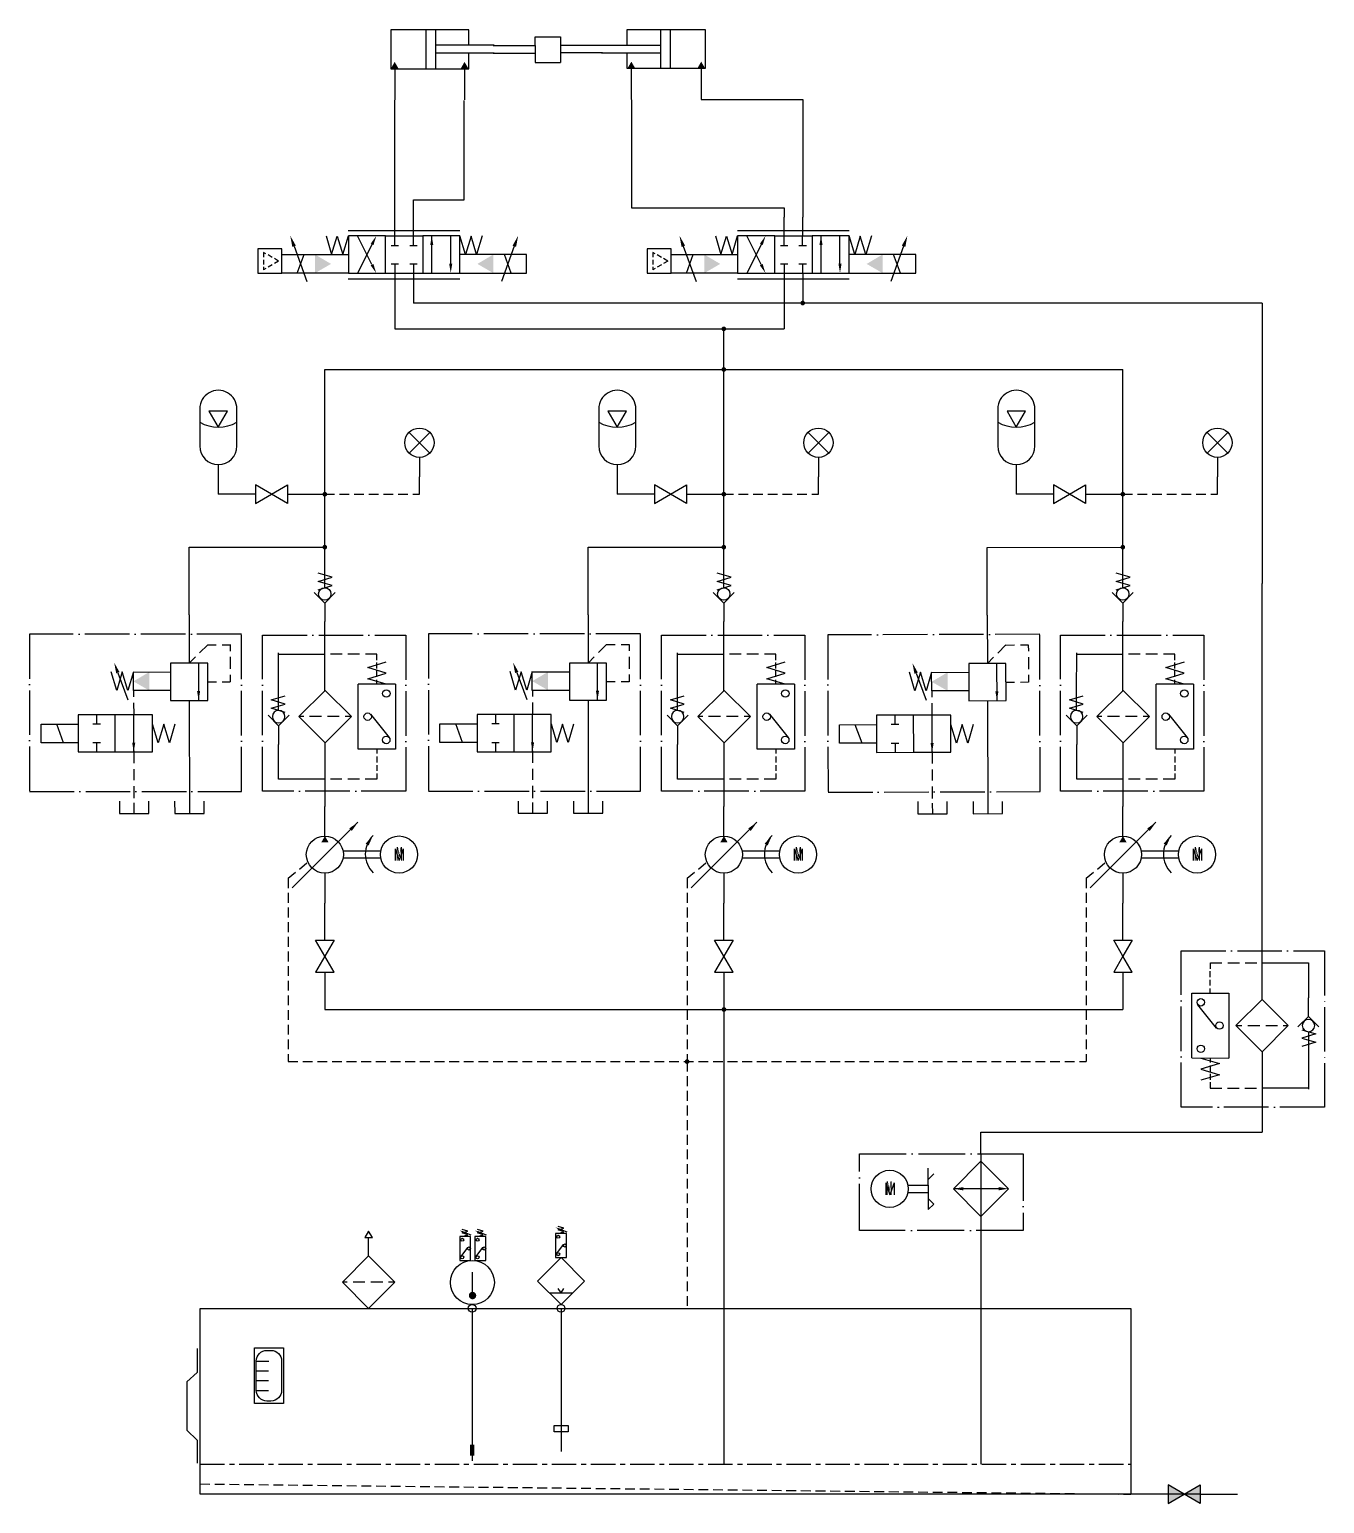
# Model space of a CAD drawing. Extents: x 245 to 8263, y -367 to 526.
# Drawn here: x 6834.5 to 7166, y 148.6 to 525.8 of the extents above; entities that cross this region are included whole.
import ezdxf
from ezdxf.enums import TextEntityAlignment as Align

# ---------------------------------------------------------------- set-up
doc = ezdxf.new("R2010")
doc.units = 0
doc.header["$LTSCALE"] = 5
doc.header["$MEASUREMENT"] = 0
for name, pattern in [('ACAD_ISO04W100', [30, 24, -3, 0, -3]), ('CENTER', [2, 1.25, -0.25, 0.25, -0.25]), ('HIDDEN', [0.375, 0.25, -0.125])]:
    doc.linetypes.add(name, pattern=pattern)
for name, color, linetype in [('11', 1, 'CONTINUOUS'), ('12', 2, 'CONTINUOUS'), ('16', 6, 'CONTINUOUS')]:
    doc.layers.add(name, color=color, linetype=linetype)
doc.layers.add('L7', color=4, linetype='CONTINUOUS', lineweight=25)
doc.styles.add('GB 3.5', font='simfang.ttf', dxfattribs={"width": 0.7, "height": 3.5})
doc.styles.add('HZ', font='txt', dxfattribs={"bigfont": 'hztxt'})

# ---------------------------------------------------------------- blocks, each defined once
blk = doc.blocks.new('空气滤清器')
at = {"layer": '11'}
for p, q in [((0.01, 20.82), (-0.99, 19.09)), ((1.01, 19.09), (0.01, 20.82)), ((-1, 19.09), (1.01, 19.09)), ((0.01, 14.09), (0.01, 19.09)), ((-7.07, 7.07), (0, 14.14)), ((0, 14.14), (7.07, 7.07)), ((0, 0), (-7.07, 7.07)), ((7.07, 7.07), (0, 0))]:
    blk.add_line(p, q, dxfattribs=at)
at = {"layer": '12'}
for p, q in [((-5.73, 7.07), (-7.07, 7.07)), ((-0.99, 7.07), (-4.19, 7.07)), ((3.81, 7.07), (0.61, 7.07)), ((7.07, 7.07), (5.4, 7.07))]:
    blk.add_line(p, q, dxfattribs=at)
blk = doc.blocks.new('截止阀')
at = {"layer": '11'}
for p, q in [((10.02, 0.01), (0.02, 0.01)), ((14.37, 0.01), (10.04, 2.51)), ((10.04, 2.51), (10.04, -2.49)), ((10.04, -2.49), (14.37, 0.01)), ((14.36, 0.01), (18.69, 2.51)), ((18.69, -2.49), (14.36, 0.01)), ((18.69, 2.51), (18.69, -2.49)), ((18.71, 0.01), (28.71, 0.01))]:
    blk.add_line(p, q, dxfattribs=at)
blk = doc.blocks.new('电液位计')
at = {"layer": '11'}
for p, q in [((0.48, -3.51), (3.89, -3.51)), ((0.48, -6.15), (3.8, -6.15)), ((0.48, -8.8), (3.8, -8.8)), ((0.48, -11.44), (3.8, -11.44))]:
    blk.add_line(p, q, dxfattribs=at)
blk.add_lwpolyline([(0, 0), (7.78, 0), (7.78, -14.95), (0, -14.95)], close=True, dxfattribs=at)
blk.add_lwpolyline([(3.33, -0.66), (4.45, -0.66, -0.414214), (7.3, -3.51), (7.3, -11.44, -0.414214), (4.45, -14.29), (3.33, -14.29, -0.414214), (0.48, -11.44), (0.48, -3.51, -0.414214)], format="xyb", close=True, dxfattribs=at)
blk = doc.blocks.new('液位继电器')
at = {"layer": '11'}
for p, q in [((0.49, 13), (-0.49, 13.3)), ((-0.49, 12.71), (0.49, 13)), ((0.49, 12.41), (-0.49, 12.71)), ((-0.45, 12.94), (0.99, 12.41)), ((-0.7, 8.72), (0.43, 10.22)), ((-0.49, 12.12), (0.49, 12.41)), ((0, 8), (-4, 4)), ((4, 4), (0, 8)), ((-4, 4), (0, 0)), ((0, 2), (-0.47, 2.7)), ((0, 0), (4, 4)), ((0, 2), (0.47, 2.7)), ((-2, 2), (2, 2))]:
    blk.add_line(p, q, dxfattribs=at)
blk.add_lwpolyline([(-0.92, 8), (0.92, 8), (0.92, 12.12), (-0.92, 12.12)], close=True, dxfattribs=at)
for centre in [(-0.49, 11.55), (0.64, 10.06), (-0.49, 8.57)]:
    blk.add_circle(centre, 0.26, dxfattribs=at)
blk.add_solid([(-0.48, 12.85), (-0.42, 13.03), (-0.98, 13.14)], dxfattribs=at)
blk = doc.blocks.new('电接点温度计')
at = {"layer": '11'}
for p, q in [((-0.75, 12.49), (-1.73, 12.79)), ((1.86, 12.49), (0.87, 12.79)), ((-1.73, 12.2), (-0.75, 12.49)), ((-0.75, 11.9), (-1.73, 12.2)), ((-1.73, 11.61), (-0.75, 11.9)), ((-1.69, 12.43), (-0.25, 11.9)), ((0.87, 11.61), (1.86, 11.9)), ((0.88, 12.2), (1.86, 12.49)), ((1.86, 11.9), (0.88, 12.2)), ((0.92, 12.43), (2.36, 11.9)), ((-1.93, 8.21), (-0.8, 9.7)), ((0.67, 8.21), (1.8, 9.7)), ((0.02, 1.52), (0.02, 5.49))]:
    blk.add_line(p, q, dxfattribs=at)
for points in [[(-2.16, 7.49), (-0.31, 7.49), (-0.31, 11.61), (-2.16, 11.61)], [(0.44, 7.49), (2.29, 7.49), (2.29, 11.61), (0.44, 11.61)]]:
    blk.add_lwpolyline(points, close=True, dxfattribs=at)
at = {"layer": '11', "const_width": 0.625}
blk.add_lwpolyline([(-0.29, 1.52, 1), (0.34, 1.52, 1)], format="xyb", close=True, dxfattribs=at)
at = {"layer": '11'}
for centre, radius in [((-1.73, 11.04), 0.26), ((0.88, 11.04), 0.26), ((-1.73, 8.05), 0.26), ((-0.6, 9.55), 0.26), ((0.88, 8.05), 0.26), ((2.01, 9.55), 0.26), ((0, 3.75), 3.75)]:
    blk.add_circle(centre, radius, dxfattribs=at)
for points in [[(-1.72, 12.34), (-1.65, 12.52), (-2.22, 12.62)], [(0.88, 12.34), (0.95, 12.52), (0.38, 12.62)]]:
    blk.add_solid(points, dxfattribs=at)
blk = doc.blocks.new('油箱组件')
at = {"layer": '11'}
h = blk.add_hatch(color=256, dxfattribs=at)
h.dxf.hatch_style = 1
h.paths.add_polyline_path([(70.13, 12.7), (69.03, 12.7), (69.03, 9.87), (70.13, 9.87)])
h = blk.add_hatch(color=256, dxfattribs=at)
h.dxf.hatch_style = 1
h.paths.add_polyline_path([(247.69, 2.37), (247.69, -2.38), (251.8, 0), (251.8, 0)])
h.paths.add_polyline_path([(251.8, 0), (251.81, 0), (255.92, -2.38), (255.92, 2.37)])
for p, q in [((69.58, 47.57), (69.58, 8.56)), ((92.34, 47.57), (92.34, 10.93))]:
    blk.add_line(p, q, dxfattribs=at)
blk.add_lwpolyline([(90.54, 17.59), (94.14, 17.59), (94.14, 15.95), (90.54, 15.95)], close=True, dxfattribs=at)
for centre in [(69.58, 47.57), (92.34, 47.57)]:
    blk.add_circle(centre, 1, dxfattribs=at)
at = {"layer": '12', "linetype": 'HIDDEN', "ltscale": 2}
blk.add_line((0, 2.62), (238.17, 0), dxfattribs=at)
at = {"layer": 'L7'}
for p, q in [((0, 47.57), (238.17, 47.57)), ((0, 0), (0, 47.57)), ((238.17, 47.57), (238.17, 0)), ((-0.79, 37.28), (-0.79, 31.17)), ((-0.79, 31.17), (-3.41, 28.74)), ((-3.41, 28.74), (-3.41, 16.43)), ((-3.41, 16.43), (-0.79, 13.81)), ((-0.79, 13.81), (-0.79, 7.99)), ((255.92, 0), (0, 0))]:
    blk.add_line(p, q, dxfattribs=at)
at = {"layer": 'L7', "linetype": 'CENTER'}
blk.add_line((0, 7.66), (238.17, 7.66), dxfattribs=at)
at = {"layer": '11'}
for name, p, xscale, yscale, zscale in [('液位继电器', (92.34, 48.57), 1.5, 1.5, 1.5), ('空气滤清器', (43.09, 47.57), 0.95, 0.95, 0.95), ('电接点温度计', (69.65, 48.57), 1.5, 1.5, 1.5), ('电液位计', (13.88, 37.43), 0.95, 0.95, 0.95), ('截止阀', (238.16, -0.01), 0.95, 0.95, 0.95)]:
    blk.add_blockref(name, p, dxfattribs=dict(at, xscale=xscale, yscale=yscale, zscale=zscale))
blk = doc.blocks.new('E型')
at = {"layer": '11'}
for p, q in [((2.49, 7.43), (2.49, 9.94)), ((7.49, 7.43), (7.49, 9.94)), ((1.5, 7.43), (3.5, 7.43)), ((6.5, 7.43), (8.5, 7.43)), ((1.5, 2.54), (3.5, 2.54)), ((2.49, 2.54), (2.49, 0.02)), ((6.5, 2.54), (8.5, 2.54)), ((7.49, 2.54), (7.49, 0.02))]:
    blk.add_line(p, q, dxfattribs=at)
blk = doc.blocks.new('FHYA10', base_point=(659.66, 112.03))
at = {"layer": '11'}
for p, q in [((653.65, 112.02), (655.13, 107.02)), ((655.13, 107.02), (656.64, 112)), ((656.64, 112), (658.14, 107.02)), ((658.14, 107.02), (659.64, 112.02))]:
    blk.add_line(p, q, dxfattribs=at)
blk = doc.blocks.new('先导式比例换向阀')
at = {"layer": '11'}
for p, q in [((0.04, 14.29), (0.04, 19.04)), ((4.77, 14.29), (4.77, 19.04)), ((-11.92, 15.66), (16.63, 15.66)), ((-25.78, 11.63), (-22.49, 2.6)), ((-11.89, 14.26), (-11.89, 4.76)), ((-2.39, 14.26), (-11.89, 14.26)), ((-5.84, 6.93), (-9.55, 14.3)), ((-5.81, 12.13), (-9.51, 4.78)), ((-2.39, 4.76), (-2.39, 14.26)), ((-2.35, 14.26), (7.15, 14.26)), ((16.65, 14.26), (7.15, 14.26)), ((7.15, 14.26), (7.15, 4.76)), ((9.49, 4.81), (9.49, 14.3)), ((14.31, 7.17), (14.31, 14.27)), ((16.65, 4.76), (16.65, 14.26)), ((30.58, 11.63), (27.3, 2.6)), ((-28.89, 10.93), (-35.06, 10.93)), ((-35.06, 10.93), (-35.06, 4.76)), ((-28.89, 4.76), (-28.89, 10.93)), ((-28.89, 9.51), (-20.39, 9.51)), ((-28.89, 4.76), (-28.89, 9.51)), ((-24.96, 4.76), (-23.23, 9.51)), ((-20.39, 9.51), (-11.9, 9.51)), ((25.19, 9.51), (16.71, 9.51)), ((33.69, 9.51), (25.19, 9.51)), ((29.77, 4.76), (28.04, 9.51)), ((33.69, 4.76), (33.69, 9.51)), ((-35.06, 4.76), (-28.89, 4.76)), ((-20.39, 4.76), (-28.89, 4.76)), ((-11.89, 4.76), (-20.39, 4.76)), ((-11.89, 4.76), (-2.39, 4.76)), ((-2.35, 4.76), (7.15, 4.76)), ((0, 4.75), (0, 0)), ((4.77, 4.75), (4.77, 0)), ((7.15, 4.76), (16.65, 4.76)), ((16.69, 4.76), (25.19, 4.76)), ((25.19, 4.76), (33.69, 4.76)), ((-11.92, 3.32), (16.63, 3.32))]:
    blk.add_line(p, q, dxfattribs=at)
at = {"layer": '11', "linetype": 'HIDDEN'}
for p, q in [((-33.6, 10.07), (-33.6, 5.61)), ((-29.73, 7.84), (-33.6, 10.07)), ((-29.73, 7.84), (-33.6, 5.61))]:
    blk.add_line(p, q, dxfattribs=at)
at = {"layer": '12'}
for points in [[(-25.33, 11.79), (-26.23, 11.46), (-26.76, 14.33)], [(-6.17, 12.31), (-5.46, 11.95), (-4.74, 14.27)], [(9.05, 11.91), (9.85, 11.91), (9.45, 14.3)], [(30.13, 11.79), (31.03, 11.46), (31.57, 14.33)], [(-20.39, 4.77), (-16.33, 7.11), (-20.39, 9.5)], [(25.19, 4.77), (21.14, 7.11), (25.19, 9.5)], [(-5.49, 7.11), (-6.2, 6.75), (-4.77, 4.79)], [(14.71, 7.17), (13.91, 7.17), (14.31, 4.78)]]:
    blk.add_solid(points, dxfattribs=at)
at = {"layer": '11', "xscale": 0.95, "yscale": 0.95, "zscale": 0.95}
blk.add_blockref('E型', (-2.37, 4.73), dxfattribs=at)
at = {"layer": '16', "yscale": 0.95, "zscale": 0.95}
for p, xscale in [((-11.87, 14.28), 0.95), ((16.63, 14.28), -0.95)]:
    blk.add_blockref('FHYA10', p, dxfattribs=dict(at, xscale=xscale))
blk = doc.blocks.new('电动机')
at = {"layer": '11'}
blk.add_circle((0.01, -0.08), 5, dxfattribs=at)
at = {"layer": '11', "style": 'HZ'}
blk.add_text('M', height=3.2, dxfattribs=at).set_placement((0.07, -0.1), align=Align.MIDDLE)
blk = doc.blocks.new('单向变量液压泵')
at = {"layer": '11'}
for p, q in [((-0.06, 17.98), (-0.06, 25.98)), ((8.8, 21.77), (-8.88, 4.09)), ((4.81, 14.06), (14.9, 14.06)), ((14.9, 12.06), (4.83, 12.06)), ((-0.06, 8.01), (-0.06, 0.01))]:
    blk.add_line(p, q, dxfattribs=at)
blk.add_circle((-0.08, 13.06), 5, dxfattribs=at)
blk.add_arc((17.85, 13.18), 7.03, 134.6929, 225.3648, dxfattribs=at)
at = {"layer": '12'}
for points in [[(6.48, 20.1), (7.15, 19.41), (8.86, 21.79)], [(-0.06, 18.05), (-1.06, 16.32), (0.94, 16.32)], [(10.89, 16.02), (11.7, 15.49), (12.87, 18.17)]]:
    blk.add_solid(points, dxfattribs=at)
blk = doc.blocks.new('变量泵')
at = {"layer": '11', "xscale": 0.95, "yscale": 0.95, "zscale": 0.95}
for name, p in [('单向变量液压泵', (0.06, -24.68)), ('电动机', (18.95, -12.19))]:
    blk.add_blockref(name, p, dxfattribs=at)
at = {"layer": '11', "insert": (18.21, -10.36), "char_height": 3.5, "width": 3.8597, "attachment_point": 1, "style": 'GB 3.5'}
blk.add_mtext('M', dxfattribs=at)
blk = doc.blocks.new('过滤器')
at = {"layer": '11'}
for p, q in [((10.08, 0.04), (17.15, 7.11)), ((17.15, 7.11), (24.22, 0.04)), ((17.15, -7.04), (10.08, 0.04)), ((24.22, 0.04), (17.15, -7.04)), ((10.09, -0.01), (0.09, -0.01)), ((24.24, -0.01), (34.24, -0.01))]:
    blk.add_line(p, q, dxfattribs=at)
at = {"layer": '12'}
for p, q in [((17.15, 7.11), (17.15, 5.44)), ((17.15, 3.85), (17.15, 0.65)), ((17.15, -0.95), (17.15, -4.15)), ((17.15, -5.69), (17.15, -7.03))]:
    blk.add_line(p, q, dxfattribs=at)
blk = doc.blocks.new('单向阀（简易符号）带弹簧')
at = {"layer": '11'}
for p, q in [((1.92, 11.94), (-1.83, 13.07)), ((-1.81, 10.82), (1.92, 11.94)), ((-0.03, 9.18), (-0.03, 14.18)), ((-1.83, 8.58), (1.92, 9.69)), ((1.92, 9.69), (-1.81, 10.82)), ((-2.88, 7.8), (-0.05, 4.97)), ((-0.05, 4.97), (2.78, 7.8)), ((-0.05, 4.98), (-0.05, -0.02))]:
    blk.add_line(p, q, dxfattribs=at)
blk.add_circle((-0.05, 7.44), 1.67, dxfattribs=at)
blk = doc.blocks.new('5236', base_point=(344.92, 42.98))
at = {"layer": '11'}
for p, q in [((342.02, 47.87), (343.5, 42.87)), ((343.5, 42.87), (345, 47.86)), ((345, 47.86), (346.51, 42.87)), ((346.51, 42.87), (348.01, 47.87))]:
    blk.add_line(p, q, dxfattribs=at)
blk = doc.blocks.new('回油过滤器')
at = {"layer": '11'}
for p, q in [((0, -7.14), (0, 0)), ((0, -7.36), (12.47, -7.36)), ((12.47, -7.36), (12.47, -16.78)), ((-18.99, -32.95), (-18.97, -15.46)), ((-18.97, -15.46), (-8.97, -15.48)), ((-8.97, -15.48), (-8.99, -32.97)), ((-12.31, -24.92), (-17.34, -18.62)), ((12.48, -30.98), (12.47, -41.39)), ((-18.99, -32.95), (-8.99, -32.97)), ((12.47, -41.08), (0, -41.07)), ((0, -41.3), (0, -49.85))]:
    blk.add_line(p, q, dxfattribs=at)
for centre in [(-16.52, -17.96), (-11.52, -24.23), (-16.54, -30.48)]:
    blk.add_circle(centre, 1, dxfattribs=at)
at = {"layer": '12'}
for p, q in [((-13.97, -8.96), (-13.97, -7.36)), ((-13.98, -13.47), (-13.98, -11.87)), ((-13.98, -15.44), (-13.98, -14.27))]:
    blk.add_line(p, q, dxfattribs=at)
at = {"layer": '12', "linetype": 'HIDDEN', "ltscale": 2.5}
for p, q in [((-13.97, -7.37), (0, -7.36)), ((-13.98, -11.21), (-13.98, -9.61)), ((-14, -34.96), (-14.01, -36.56)), ((-14, -32.99), (-14, -34.16)), ((-14.01, -37.21), (-14.01, -38.81)), ((-14.01, -39.47), (-14.01, -41.07)), ((-14.01, -41.05), (0, -41.07))]:
    blk.add_line(p, q, dxfattribs=at)
at = {"layer": '12', "linetype": 'ACAD_ISO04W100', "ltscale": 0.1}
blk.add_lwpolyline([(-21.8, -4.13), (16.79, -4.13), (16.79, -46.19), (-21.8, -46.19)], close=True, dxfattribs=at)
at = {"layer": '11', "rotation": 90}
blk.add_blockref('过滤器', (-0.01, -41.39), dxfattribs=at)
at = {"layer": '11', "xscale": -1}
for name, p, rotation in [('单向阀（简易符号）带弹簧', (12.52, -16.8), 180), ('5236', (-11.64, -35.88), 89.93440482208143)]:
    blk.add_blockref(name, p, dxfattribs=dict(at, rotation=rotation))
blk = doc.blocks.new('5171', base_point=(201.3, 88.5))
at = {"layer": '11'}
for p, q in [((201.38, 88.43), (201.38, 93.43)), ((213.38, 93.43), (213.38, 88.43)), ((213.38, 88.43), (201.38, 88.43))]:
    blk.add_line(p, q, dxfattribs=at)
blk = doc.blocks.new('先导式电磁溢流阀')
at = {"layer": '11'}
for p, q in [((14.07, 5.12), (14.07, -7.91)), ((9.07, -7.91), (19.07, -7.91)), ((9.07, -17.91), (9.07, -7.91)), ((11.58, -7.87), (11.58, -17.89)), ((19.07, -7.91), (19.07, -17.91)), ((29.11, -10.25), (19.13, -10.25)), ((29.11, -10.21), (30.59, -15.21)), ((29.11, -15.25), (29.11, -10.25)), ((30.59, -15.21), (32.1, -10.22)), ((33.27, -10.43), (30.6, -17.74)), ((32.1, -10.22), (33.6, -15.21)), ((33.6, -15.21), (35.1, -10.21)), ((19.11, -15.25), (29.11, -15.25)), ((19.07, -17.91), (9.07, -17.91)), ((14.07, -17.91), (14.07, -48.31)), ((23.99, -31.77), (23.99, -21.77)), ((23.99, -21.77), (43.99, -21.77)), ((29.01, -31.77), (29.01, -21.76)), ((33.99, -31.74), (33.99, -21.74)), ((39.02, -21.78), (39.02, -24.26)), ((43.99, -21.77), (43.99, -31.77)), ((17.96, -24.33), (19.44, -29.33)), ((19.44, -29.33), (20.95, -24.35)), ((20.95, -24.35), (22.45, -29.33)), ((22.45, -29.33), (23.95, -24.33)), ((38.02, -24.26), (40.02, -24.26)), ((53.98, -24.28), (43.98, -24.28)), ((47.91, -29.28), (49.73, -24.28)), ((53.98, -29.28), (53.98, -24.28)), ((40.02, -29.26), (38.02, -29.26)), ((39.02, -29.26), (39.02, -31.78)), ((43.98, -29.28), (53.98, -29.28)), ((33.99, -31.77), (23.99, -31.77)), ((43.99, -31.77), (33.99, -31.77))]:
    blk.add_line(p, q, dxfattribs=at)
at = {"layer": '12'}
for p, q in [((3.04, -2.9), (3.04, -4.62)), ((5.16, -2.93), (3.04, -2.93)), ((9.07, -2.93), (6.76, -2.93)), ((11.26, -5.09), (9.08, -2.91)), ((3.04, -6.22), (3.04, -9.42)), ((14.09, -7.91), (12.39, -6.22)), ((3.04, -11.02), (3.04, -12.92)), ((5.16, -12.91), (3.04, -12.91)), ((9.07, -12.91), (6.76, -12.91)), ((29.04, -15.19), (29.04, -16.91)), ((29.04, -18.51), (29.04, -21.71)), ((29.02, -31.53), (29.02, -34.82)), ((29.02, -36.42), (29.02, -39.36)), ((29.02, -40.97), (29.02, -44.26)), ((29.02, -45.46), (29.02, -48.4))]:
    blk.add_line(p, q, dxfattribs=at)
at = {"layer": '12', "linetype": 'ACAD_ISO04W100', "ltscale": 0.1}
blk.add_lwpolyline([(-0.03, -0.06), (57.08, -0.06), (57.08, -42.45), (-0.03, -42.45)], close=True, dxfattribs=at)
at = {"layer": '12'}
for points in [[(32.84, -10.27), (33.74, -10.59), (34.27, -7.72)], [(24.83, -15.24), (29.1, -12.77), (24.83, -10.26)], [(11.12, -15.37), (11.96, -15.37), (11.54, -17.89)], [(29.45, -29.26), (28.61, -29.26), (29.03, -31.78)]]:
    blk.add_solid(points, dxfattribs=at)
at = {"layer": '11', "xscale": 0.66, "yscale": 0.66, "zscale": 0.66}
for p in [(10.05, -48.32), (24.94, -48.32)]:
    blk.add_blockref('5171', p, dxfattribs=at)
blk = doc.blocks.new('5172', base_point=(208.32, 41.13))
at = {"layer": '11'}
for p, q in [((213.14, 46.67), (203.14, 46.67)), ((203.14, 36.67), (213.14, 36.67))]:
    blk.add_line(p, q, dxfattribs=at)
for centre, start, end in [((203.14, 41.67), 90, 270), ((213.14, 41.67), 270, 90)]:
    blk.add_arc(centre, 5, start, end, dxfattribs=at)
blk = doc.blocks.new('FHYF27')
at = {"layer": '11'}
blk.add_line((-0.03, 8.01), (-0.03, 0.01), dxfattribs=at)
blk.add_lwpolyline([(2.49, 22.4), (-2.51, 22.4), (-0.01, 18.07)], close=True, dxfattribs=at)
blk.add_arc((0.01, 28.12), 10.05, 240.1609, 299.8391, dxfattribs=at)
at = {"layer": '11', "rotation": 90}
blk.add_blockref('5172', (0.55, 18.19), dxfattribs=at)
blk = doc.blocks.new('压力指示器')
at = {"layer": '11'}
for p, q in [((-2.74, 11.49), (2.57, 6.19)), ((-2.73, 6.18), (2.57, 11.48)), ((-0.07, 5.09), (-0.07, 0.09))]:
    blk.add_line(p, q, dxfattribs=at)
blk.add_circle((-0.09, 8.84), 3.75, dxfattribs=at)
blk = doc.blocks.new('风冷却器')
at = {"layer": '11'}
for p, q in [((17.62, -8.03), (17.62, -3.7)), ((24.05, -8.95), (31.12, -1.88)), ((31.12, -0.11), (31.12, -14.19)), ((31.12, -1.88), (38.19, -8.95)), ((17.62, -6.53), (19.04, -5.12)), ((12.41, -9.93), (17.62, -9.93)), ((12.42, -8.03), (17.62, -8.03)), ((17.62, -8.03), (17.62, -9.93)), ((17.62, -9.93), (17.62, -14.25)), ((31.12, -16.02), (24.05, -8.95)), ((35.63, -8.92), (24.09, -8.92)), ((38.19, -8.95), (31.12, -16.02)), ((17.62, -11.42), (19.04, -12.84)), ((17.62, -14.25), (19.04, -12.84)), ((31.12, -14.23), (31.12, -19.23))]:
    blk.add_line(p, q, dxfattribs=at)
at = {"layer": '12', "linetype": 'ACAD_ISO04W100', "ltscale": 0.1}
blk.add_lwpolyline([(0, 0), (41.91, 0), (41.91, -19.65), (0, -19.65)], close=True, dxfattribs=at)
at = {"layer": '12'}
for points in [[(26.61, -9.36), (26.61, -8.52), (24.09, -8.94)], [(35.63, -8.5), (35.63, -9.34), (38.15, -8.92)]]:
    blk.add_solid(points, dxfattribs=at)
at = {"layer": '11', "xscale": 0.95, "yscale": 0.95, "zscale": 0.95}
blk.add_blockref('电动机', (7.75, -8.88), dxfattribs=at)
at = {"layer": '11', "insert": (6.8, -7.04), "char_height": 3.5, "width": 4.8614, "attachment_point": 1, "style": 'GB 3.5'}
blk.add_mtext('M', dxfattribs=at)
blk = doc.blocks.new('单活塞杆缸')
at = {"layer": '11'}
for p, q in [((18.9, 18.03), (-1.1, 18.03)), ((-1.1, 18.03), (-1.1, 8.03)), ((7.89, 18.03), (7.89, 8.03)), ((10.39, 18.03), (10.39, 8.03)), ((18.9, 14.05), (18.9, 18.03)), ((25.42, 14.05), (10.39, 14.05)), ((25.42, 12.05), (10.39, 12.05)), ((18.9, 8.03), (18.9, 12.05)), ((-1.1, 8.03), (18.9, 8.03)), ((-0.05, 8.07), (-0.05, 0.07)), ((17.83, 8.07), (17.83, 0.07))]:
    blk.add_line(p, q, dxfattribs=at)
at = {"layer": '12'}
for points in [[(-1.07, 8.07), (-0.07, 9.8), (0.93, 8.07)], [(16.81, 8.07), (17.81, 9.8), (18.81, 8.07)]]:
    blk.add_solid(points, dxfattribs=at)
blk = doc.blocks.new('圆点')
at = {"layer": '12', "const_width": 0.625}
blk.add_lwpolyline([(-0.35, 0.06, 1), (0.28, 0.06, 1)], format="xyb", close=True, dxfattribs=at)

msp = doc.modelspace()

# ---------------------------------------------------------------- linework, layer by layer
at = {"layer": '11'}
for p, q in [((6953.2441, 521.7055), (6963.9532, 521.7055)), ((6963.9532, 521.7055), (6963.9532, 523.9991)), ((6963.9532, 523.9991), (6970.4741, 523.9991)), ((6963.9532, 521.7055), (6963.9591, 517.4119)), ((6970.4741, 523.9991), (6970.4831, 517.4208)), ((6970.477, 521.8554), (6981.1862, 521.8554)), ((6970.477, 521.8554), (6970.477, 519.8554)), ((6963.9532, 519.7055), (6953.2441, 519.7055)), ((6963.9577, 517.4119), (6970.4786, 517.4208)), ((6981.1862, 519.8554), (6970.477, 519.8554)), ((6928.079, 477.7692), (6928.079, 507.7422)), ((6945.8241, 482.228), (6945.8241, 507.7)), ((6988.6061, 507.8499), (6988.6061, 480.1693)), ((7006.4309, 507.8763), (7006.4309, 507.8763)), ((7006.4309, 507.8763), (7032.4235, 507.8763)), ((7032.4235, 507.8763), (7032.4235, 477.7692)), ((6932.8116, 477.7692), (6932.8116, 482.228)), ((6932.8116, 482.228), (6945.8241, 482.228)), ((6988.6061, 480.1693), (7027.6909, 480.1693)), ((7027.6909, 480.1693), (7027.6909, 477.7692)), ((6928.0414, 458.7289), (6928.0414, 449.209)), ((6932.8116, 458.7289), (6932.8116, 455.8287)), ((7027.6533, 458.7289), (7027.6533, 449.209)), ((7032.4235, 458.7289), (7032.4235, 455.8287)), ((7150.0094, 455.8287), (6932.8116, 455.8287)), ((7150.0094, 455.8287), (7150.0094, 384.0703)), ((6928.0414, 449.209), (7027.6533, 449.209)), ((7012.2346, 438.8213), (7012.2346, 449.209)), ((6910.1237, 420.4265), (6910.1237, 438.8213)), ((6910.1237, 438.8213), (7114.3455, 438.8213)), ((7012.2346, 393.3442), (7012.2346, 438.8213)), ((7114.3455, 420.4265), (7114.3455, 438.8213)), ((6910.1237, 393.3442), (6910.1237, 420.4265)), ((7114.3455, 393.3442), (7114.3455, 420.4265)), ((6934.3525, 406.8854), (6934.3525, 411.3335)), ((7036.4634, 406.8854), (7036.4634, 411.3335)), ((7138.5742, 406.8854), (7138.5742, 411.3335)), ((6875.4068, 393.308), (6910.1237, 393.3442)), ((6875.4068, 376.0045), (6875.4068, 393.308)), ((6910.1237, 387.7663), (6910.1237, 393.3442)), ((6977.4996, 393.3442), (7012.2346, 393.3442)), ((6977.4996, 376.0459), (6977.4996, 393.3442)), ((7012.2346, 387.7663), (7012.2346, 393.3442)), ((7079.6595, 393.2463), (7114.3455, 393.3442)), ((7079.6595, 375.9338), (7079.6595, 393.2463)), ((7114.3455, 387.7663), (7114.3455, 393.3442)), ((7150.0094, 293.9172), (7150.0094, 384.0703)), ((6910.1563, 275.0082), (7114.3781, 275.0082)), ((7012.2672, 275.0082), (7012.2672, 158.6115)), ((7150.0094, 246.5589), (7150.0094, 243.6583)), ((7078.0494, 237.9576), (7078.0494, 243.6583)), ((7078.0494, 243.6583), (7150.0094, 243.6583)), ((7078.0494, 218.8428), (7078.0494, 158.6115))]:
    msp.add_line(p, q, dxfattribs=at)
at = {"layer": '11', "linetype": 'HIDDEN', "ltscale": 2}
for p, q in [((6910.1237, 406.8854), (6934.3525, 406.8854)), ((7012.2346, 406.8854), (7036.4634, 406.8854)), ((7114.3455, 406.8854), (7138.5742, 406.8854))]:
    msp.add_line(p, q, dxfattribs=at)
at = {"layer": '12', "linetype": 'HIDDEN', "ltscale": 2}
for p, q in [((6900.7171, 308.5887), (6905.5932, 312.5808)), ((7002.8279, 308.5887), (7007.7041, 312.5808)), ((7104.9388, 308.5887), (7109.815, 312.5808)), ((6900.7171, 308.5887), (6900.7171, 261.6631)), ((7002.8279, 308.5887), (7002.8279, 261.6631)), ((7104.9388, 308.5887), (7104.9388, 261.6631)), ((6900.7171, 261.6631), (7104.9388, 261.6631)), ((7002.8279, 261.6631), (7002.8279, 198.5166))]:
    msp.add_line(p, q, dxfattribs=at)

# ---------------------------------------------------------------- block references
at = {"layer": '11'}
for name, p in [('单活塞杆缸', (6928.079, 507.7422)), ('先导式比例换向阀', (6928.0414, 458.7289)), ('先导式比例换向阀', (7027.6533, 458.7289)), ('压力指示器', (6934.4262, 411.2416)), ('压力指示器', (7036.537, 411.2416)), ('压力指示器', (7138.6479, 411.2416)), ('变量泵', (6910.1563, 326.9367)), ('变量泵', (7012.2672, 326.9367)), ('变量泵', (7114.3781, 326.9367)), ('风冷却器', (7046.9285, 238.069)), ('油箱组件', (6878.2412, 150.9475))]:
    msp.add_blockref(name, p, dxfattribs=at)
at = {"layer": '11', "xscale": -1}
msp.add_blockref('单活塞杆缸', (7006.3835, 507.8098), dxfattribs=at)
at = {"layer": '11', "yscale": 0.95, "zscale": 0.95}
for name, p, xscale in [('圆点', (7032.4574, 455.7734), 0.95), ('圆点', (7012.2685, 449.1537), 0.95), ('圆点', (7012.2685, 438.766), 0.95), ('截止阀', (6882.8451, 406.8753), 0.95), ('圆点', (6910.1576, 406.8301), 0.95), ('截止阀', (6984.9559, 406.8753), 0.95), ('圆点', (7012.2685, 406.8301), 0.95), ('截止阀', (7087.0668, 406.8753), 0.95), ('圆点', (7114.3793, 406.8301), 0.95), ('圆点', (6910.1576, 393.2889), 0.95), ('圆点', (7012.2685, 393.2889), 0.95), ('圆点', (7114.3793, 393.2889), 0.95), ('单向阀（简易符号）带弹簧', (6910.1563, 374.295), 0.95), ('单向阀（简易符号）带弹簧', (7012.2672, 374.295), 0.95), ('单向阀（简易符号）带弹簧', (7114.3781, 374.295), 0.95), ('先导式电磁溢流阀', (6990.8651, 371.1827), -0.95), ('回油过滤器', (7150.0094, 293.9172), 0.95), ('圆点', (7012.3011, 274.9529), 0.95), ('圆点', (7002.8618, 261.6078), 0.95)]:
    msp.add_blockref(name, p, dxfattribs=dict(at, xscale=xscale))
at = {"layer": '11', "zscale": 0.95}
for name, p, xscale, yscale, rotation in [('FHYF27', (6882.8604, 406.8854), 0.95, 0.95, 359.9843682537356), ('FHYF27', (6984.9713, 406.8854), 0.95, 0.95, 359.9843682537356), ('FHYF27', (7087.0821, 406.8854), 0.95, 0.95, 359.9843682537356), ('先导式电磁溢流阀', (6888.7773, 371.1552), -0.95, 0.95, 0.05981735658807884), ('回油过滤器', (6910.1563, 326.9367), 0.95, 0.95, 180), ('回油过滤器', (7012.2672, 326.9367), 0.95, 0.95, 180), ('先导式电磁溢流阀', (7093.0386, 371.1084), -0.9500000000000002, 0.9500000000000001, 0.1617270987096564), ('回油过滤器', (7114.3781, 326.9367), 0.95, 0.95, 180), ('截止阀', (6910.1664, 302.2869), -0.95, 0.95, 90), ('截止阀', (7012.2772, 302.2869), -0.95, 0.95, 90), ('截止阀', (7114.3881, 302.2869), -0.95, 0.95, 90)]:
    msp.add_blockref(name, p, dxfattribs=dict(at, xscale=xscale, yscale=yscale, rotation=rotation))

doc.saveas('drawing.dxf')
